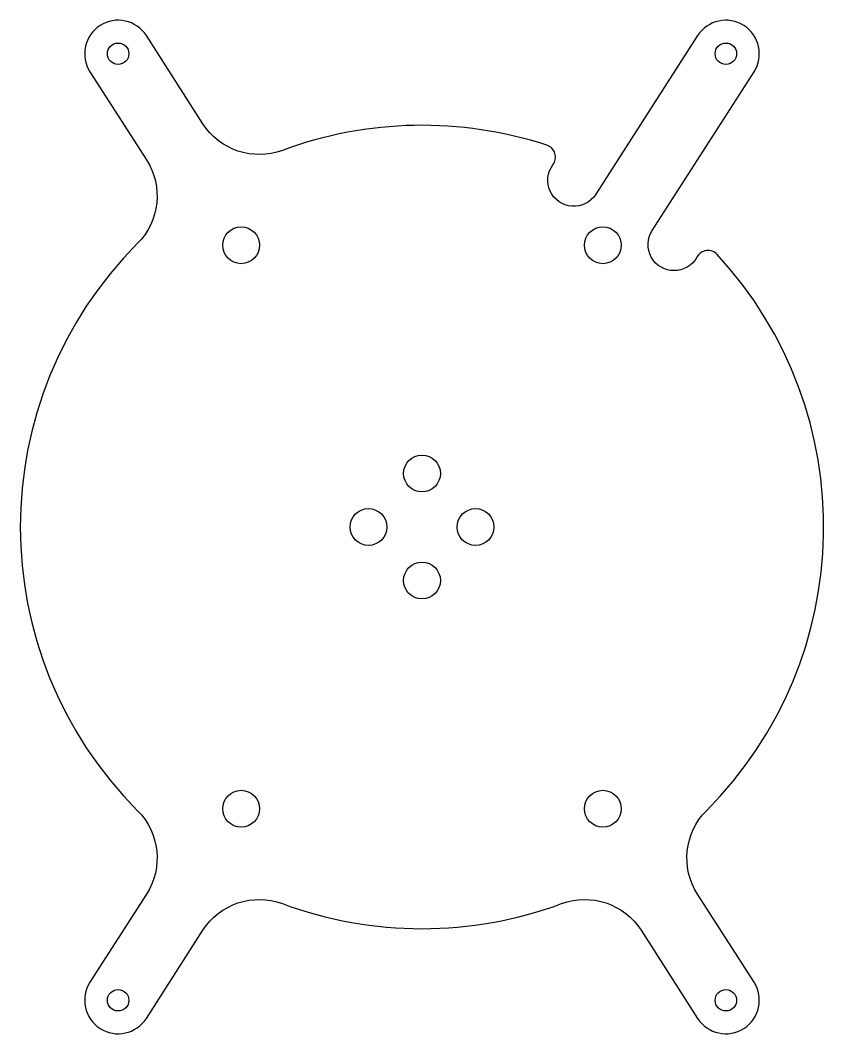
# Model space of a CAD drawing. Header units: millimetres. Extents: x -60 to 60, y -76 to 76.
import ezdxf

# ---------------------------------------------------------------- set-up
doc = ezdxf.new("R2010")
doc.units = ezdxf.units.MM
doc.layers.get('0').update_dxf_attribs({"linetype": 'CONTINUOUS'})

msp = doc.modelspace()

# ---------------------------------------------------------------- linework, layer by layer
msp.add_lwpolyline([(49.59, 67.99, 1), (41.17, 73.39), (25.96, 49.69, -1.034835), (19.56, 54.11, 0.512432), (18.64, 57.03, 0.169233), (-20.84, 56.26, -0.352285), (-32.73, 60.24), (-41.17, 73.39, 1), (-49.59, 67.99), (-41.15, 54.84, -0.352285), (-42.48, 42.37, 0.413461), (-42.48, -42.37, -0.352285), (-41.15, -54.84), (-49.59, -67.99, 1), (-41.17, -73.39), (-32.73, -60.24, -0.352285), (-20.84, -56.26, 0.179265), (20.84, -56.26, -0.352285), (32.73, -60.24), (41.17, -73.39, 1), (49.59, -67.99), (41.15, -54.84, -0.352285), (42.48, -42.37, 0.402106), (44.1, 40.69, 0.512432), (41.06, 40.31, -1.034835), (34.37, 44.29)], format="xyb", close=True)
for centre, radius in [((-45.38, 70.69), 1.6), ((45.38, 70.69), 1.6), ((-27.01, 42.08), 2.75), ((27.01, 42.08), 2.75), ((0, 8), 2.75), ((-8, 0), 2.75), ((8, 0), 2.75), ((0, -8), 2.75), ((-27.01, -42.08), 2.75), ((27.01, -42.08), 2.75), ((-45.38, -70.69), 1.6), ((45.38, -70.69), 1.6)]:
    msp.add_circle(centre, radius)

doc.saveas('drawing.dxf')
